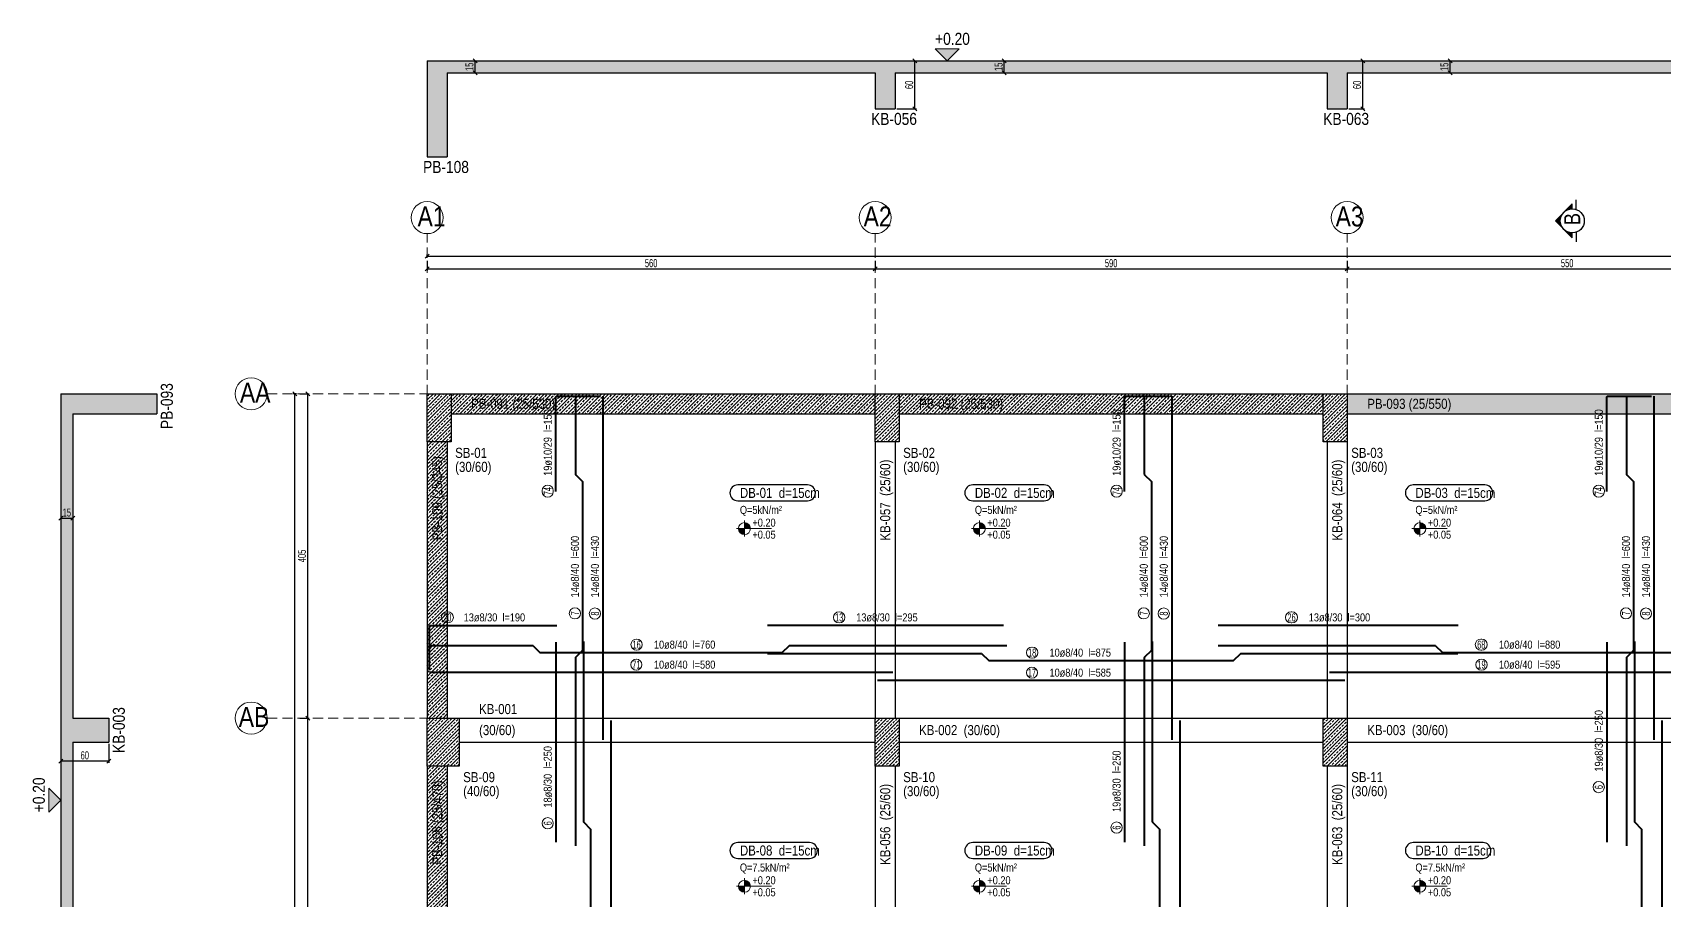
# Model space of a CAD drawing. Header units: millimetres. Extents: x 2543 to 7291, y 513 to 5794.
# Drawn here: x 2543 to 4582, y 4711 to 5794 of the extents above; entities that cross this region are included whole.
import ezdxf
from ezdxf.enums import TextEntityAlignment as Align

# ---------------------------------------------------------------- set-up
doc = ezdxf.new("R2010")
doc.units = ezdxf.units.MM
doc.linetypes.add('DASHED', pattern=[19.05, 12.7, -6.35])
for name, color, linetype, lineweight in [('AKS BALONU (BEYKENT)', 7, 'Continuous', 20), ('AKS CIZGISI (BEYKENT)', 252, 'DASHED', 20), ('AKS NO (BEYKENT)', 3, 'Continuous', 20), ('AKS OLCU (BEYKENT)', 200, 'Continuous', 20), ('DONATI (BEYKENT)', 4, 'Continuous', 40), ('DONATI YAZISI (BEYKENT)', 3, 'Continuous', 20), ('DOSEME ISMI (BEYKENT)', 9, 'Continuous', 20), ('DOSEME PAFTA (BEYKENT)', 3, 'Continuous', 20), ('DOSEME SINIRI (BEYKENT)', 71, 'Continuous', 30), ('KESIT (BEYKENT)', 151, 'Continuous', 25), ('KESIT ISMI (BEYKENT)', 6, 'Continuous', 20), ('KIRIS (BEYKENT)', 2, 'Continuous', 30), ('KIRIS ISMI (BEYKENT)', 40, 'Continuous', 20), ('KOLON (BEYKENT)', 3, 'Continuous', 30), ('KOLON ISMI (BEYKENT)', 91, 'Continuous', 20), ('KOT CIZGI (BEYKENT)', 120, 'Continuous', 20), ('KOT YAZI (BEYKENT)', 7, 'Continuous', 20), ('OLCU (BEYKENT)', 14, 'Continuous', 20), ('PERDE (BEYKENT)', 6, 'Continuous', 30), ('PERDE ISMI (BEYKENT)', 240, 'Continuous', 20), ('POZ BALON (BEYKENT)', 14, 'Continuous', 20), ('POZ NO (BEYKENT)', 2, 'Continuous', 20), ('TARAMA (BEYKENT)', 252, 'Continuous', 20), ('YAZI (BEYKENT)', 140, 'Continuous', 20)]:
    doc.layers.add(name, color=color, linetype=linetype, lineweight=lineweight)
doc.styles.add('DSMOLC-50', font='Bahnschrift Light Condensed', dxfattribs={"width": 0.75, "height": 10})
doc.styles.add('KOT (BEYKENT)', font='')
doc.styles.add('OLC-50', font='Bahnschrift Light Condensed', dxfattribs={"width": 0.75, "height": 10})
doc.styles.add('YAZI (BEYKENT)', font='')
doc.styles.get('KOT (BEYKENT)').set_extended_font_data('Bahnschrift Light Condensed')
doc.styles.get('YAZI (BEYKENT)').set_extended_font_data('Bahnschrift Light Condensed')
doc.dimstyles.new('DSMOLC-50', dxfattribs={"dimtxt": 10, "dimasz": 5, "dimexe": 2, "dimexo": 2, "dimgap": 2, "dimtad": 1, "dimdec": 1, "dimrnd": 0.5, "dimzin": 12, "dimdsep": 46, "dimtxsty": 'DSMOLC-50', "dimblk": 'OBLIQUE', "dimblk1": 'OBLIQUE', "dimblk2": 'OBLIQUE', "dimcen": 0, "dimclrt": 7, "dimadec": 0, "dimazin": 0, "dimtfac": 1, "dimtdec": 4, "dimtix": 1, "dimtmove": 2, "dimatfit": 3, "dimfxl": 1, "dimtzin": 0, "dimarcsym": 0})
pattern_1 = [(45, (1460.26, 1205.411), (-4.490128, 4.490128), []), (45, (1464.75, 1205.411), (-4.490128, 4.490128), [3.175, -1.5875])]
pattern_2 = [(45, (1460.26, 1205.411), (-4.419417, 4.419417), []), (45, (1464.679, 1205.411), (-4.419417, 4.419417), [3.125, -1.5625])]

# ---------------------------------------------------------------- blocks, each defined once
blk = doc.blocks.new('_Oblique')
at = {"color": 0, "linetype": 'ByBlock', "lineweight": -2}
blk.add_line((-0.5, -0.5), (0.5, 0.5), dxfattribs=at)
blk = doc.blocks.new('*D75')
at = {"layer": 'AKS OLCU (BEYKENT)', "color": 0, "lineweight": -2, "transparency": 16777216}
for p, q in [((3036, 5509.3), (3036, 5497.3)), ((3596, 5509.3), (3596, 5497.3)), ((3036, 5499.3), (3596, 5499.3))]:
    blk.add_line(p, q, dxfattribs=at)
at = {"layer": 'DEFPOINTS', "color": 0, "transparency": 16777216}
for p in [(3036, 5511.3), (3596, 5511.3), (3596, 5499.3)]:
    blk.add_point(p, dxfattribs=at)
at = {"layer": 'AKS OLCU (BEYKENT)', "color": 0, "lineweight": -2, "transparency": 16777216, "xscale": 5, "yscale": 5, "zscale": 5, "rotation": 180}
blk.add_blockref('_Oblique', (3036, 5499.3), dxfattribs=at)
at = {"layer": 'AKS OLCU (BEYKENT)', "color": 0, "lineweight": -2, "transparency": 16777216, "xscale": 5, "yscale": 5, "zscale": 5}
blk.add_blockref('_Oblique', (3596, 5499.3), dxfattribs=at)
at = {"layer": 'AKS OLCU (BEYKENT)', "color": 7, "transparency": 16777216, "insert": (3316, 5506.4), "char_height": 10, "attachment_point": 5, "style": 'DSMOLC-50'}
blk.add_mtext('560', dxfattribs=at)
blk = doc.blocks.new('*D76')
at = {"layer": 'AKS OLCU (BEYKENT)', "color": 0, "lineweight": -2, "transparency": 16777216}
for p, q in [((3596, 5509.3), (3596, 5497.3)), ((4186, 5509.3), (4186, 5497.3)), ((3596, 5499.3), (4186, 5499.3))]:
    blk.add_line(p, q, dxfattribs=at)
at = {"layer": 'DEFPOINTS', "color": 0, "transparency": 16777216}
for p in [(3596, 5511.3), (4186, 5511.3), (4186, 5499.3)]:
    blk.add_point(p, dxfattribs=at)
at = {"layer": 'AKS OLCU (BEYKENT)', "color": 0, "lineweight": -2, "transparency": 16777216, "xscale": 5, "yscale": 5, "zscale": 5, "rotation": 180}
blk.add_blockref('_Oblique', (3596, 5499.3), dxfattribs=at)
at = {"layer": 'AKS OLCU (BEYKENT)', "color": 0, "lineweight": -2, "transparency": 16777216, "xscale": 5, "yscale": 5, "zscale": 5}
blk.add_blockref('_Oblique', (4186, 5499.3), dxfattribs=at)
at = {"layer": 'AKS OLCU (BEYKENT)', "color": 7, "transparency": 16777216, "insert": (3891, 5506.4), "char_height": 10, "attachment_point": 5, "style": 'DSMOLC-50'}
blk.add_mtext('590', dxfattribs=at)
blk = doc.blocks.new('*D77')
at = {"layer": 'AKS OLCU (BEYKENT)', "color": 0, "lineweight": -2, "transparency": 16777216}
for p, q in [((4186, 5509.3), (4186, 5497.3)), ((4736, 5509.3), (4736, 5497.3)), ((4186, 5499.3), (4736, 5499.3))]:
    blk.add_line(p, q, dxfattribs=at)
at = {"layer": 'DEFPOINTS', "color": 0, "transparency": 16777216}
for p in [(4186, 5511.3), (4736, 5511.3), (4736, 5499.3)]:
    blk.add_point(p, dxfattribs=at)
at = {"layer": 'AKS OLCU (BEYKENT)', "color": 0, "lineweight": -2, "transparency": 16777216, "xscale": 5, "yscale": 5, "zscale": 5, "rotation": 180}
blk.add_blockref('_Oblique', (4186, 5499.3), dxfattribs=at)
at = {"layer": 'AKS OLCU (BEYKENT)', "color": 0, "lineweight": -2, "transparency": 16777216, "xscale": 5, "yscale": 5, "zscale": 5}
blk.add_blockref('_Oblique', (4736, 5499.3), dxfattribs=at)
at = {"layer": 'AKS OLCU (BEYKENT)', "color": 7, "transparency": 16777216, "insert": (4461, 5506.4), "char_height": 10, "attachment_point": 5, "style": 'DSMOLC-50'}
blk.add_mtext('550', dxfattribs=at)
blk = doc.blocks.new('*D83')
at = {"layer": 'AKS OLCU (BEYKENT)', "color": 0, "lineweight": -2, "transparency": 16777216}
for p, q in [((3036, 5513.3), (3036, 5517.3)), ((3036, 5515.3), (7026, 5515.3)), ((7026, 5513.3), (7026, 5517.3))]:
    blk.add_line(p, q, dxfattribs=at)
at = {"layer": 'DEFPOINTS', "color": 0, "transparency": 16777216}
for p in [(3036, 5511.3), (7026, 5515.3), (7026, 5511.3)]:
    blk.add_point(p, dxfattribs=at)
at = {"layer": 'AKS OLCU (BEYKENT)', "color": 0, "lineweight": -2, "transparency": 16777216, "xscale": 5, "yscale": 5, "zscale": 5, "rotation": 180}
blk.add_blockref('_Oblique', (3036, 5515.3), dxfattribs=at)
at = {"layer": 'AKS OLCU (BEYKENT)', "color": 0, "lineweight": -2, "transparency": 16777216, "xscale": 5, "yscale": 5, "zscale": 5}
blk.add_blockref('_Oblique', (7026, 5515.3), dxfattribs=at)
at = {"layer": 'AKS OLCU (BEYKENT)', "color": 7, "transparency": 16777216, "insert": (5031, 5522.4), "char_height": 10, "attachment_point": 5, "style": 'DSMOLC-50'}
blk.add_mtext('3990', dxfattribs=at)
blk = doc.blocks.new('*D112')
at = {"layer": 'AKS OLCU (BEYKENT)', "color": 0, "lineweight": -2, "transparency": 16777216}
for p, q in [((2876.7, 4938.3), (2888.7, 4938.3)), ((2886.7, 4408.3), (2886.7, 4938.3)), ((2876.7, 4408.3), (2888.7, 4408.3))]:
    blk.add_line(p, q, dxfattribs=at)
at = {"layer": 'DEFPOINTS', "color": 0, "transparency": 16777216}
for p in [(2874.7, 4938.3), (2886.7, 4938.3), (2874.7, 4408.3)]:
    blk.add_point(p, dxfattribs=at)
at = {"layer": 'AKS OLCU (BEYKENT)', "color": 0, "lineweight": -2, "transparency": 16777216, "xscale": 5, "yscale": 5, "zscale": 5}
for p, rotation in [((2886.7, 4938.3), 90), ((2886.7, 4408.3), 270)]:
    blk.add_blockref('_Oblique', p, dxfattribs=dict(at, rotation=rotation))
at = {"layer": 'AKS OLCU (BEYKENT)', "color": 7, "transparency": 16777216, "insert": (2879.6, 4673.3), "char_height": 10, "attachment_point": 5, "rotation": 90, "style": 'DSMOLC-50'}
blk.add_mtext('530', dxfattribs=at)
blk = doc.blocks.new('*D113')
at = {"layer": 'AKS OLCU (BEYKENT)', "color": 0, "lineweight": -2, "transparency": 16777216}
for p, q in [((2876.7, 5343.3), (2888.7, 5343.3)), ((2886.7, 4938.3), (2886.7, 5343.3)), ((2876.7, 4938.3), (2888.7, 4938.3))]:
    blk.add_line(p, q, dxfattribs=at)
at = {"layer": 'DEFPOINTS', "color": 0, "transparency": 16777216}
for p in [(2874.7, 5343.3), (2886.7, 5343.3), (2874.7, 4938.3)]:
    blk.add_point(p, dxfattribs=at)
at = {"layer": 'AKS OLCU (BEYKENT)', "color": 0, "lineweight": -2, "transparency": 16777216, "xscale": 5, "yscale": 5, "zscale": 5}
for p, rotation in [((2886.7, 5343.3), 90), ((2886.7, 4938.3), 270)]:
    blk.add_blockref('_Oblique', p, dxfattribs=dict(at, rotation=rotation))
at = {"layer": 'AKS OLCU (BEYKENT)', "color": 7, "transparency": 16777216, "insert": (2879.6, 5140.8), "char_height": 10, "attachment_point": 5, "rotation": 90, "style": 'DSMOLC-50'}
blk.add_mtext('405', dxfattribs=at)
blk = doc.blocks.new('*D114')
at = {"layer": 'AKS OLCU (BEYKENT)', "color": 0, "lineweight": -2, "transparency": 16777216}
for p, q in [((2872.7, 5343.3), (2868.7, 5343.3)), ((2870.7, 803.3), (2870.7, 5343.3)), ((2872.7, 803.3), (2868.7, 803.3))]:
    blk.add_line(p, q, dxfattribs=at)
at = {"layer": 'DEFPOINTS', "color": 0, "transparency": 16777216}
for p in [(2870.7, 5343.3), (2874.7, 5343.3), (2874.7, 803.3)]:
    blk.add_point(p, dxfattribs=at)
at = {"layer": 'AKS OLCU (BEYKENT)', "color": 0, "lineweight": -2, "transparency": 16777216, "xscale": 5, "yscale": 5, "zscale": 5}
for p, rotation in [((2870.7, 5343.3), 90), ((2870.7, 803.3), 270)]:
    blk.add_blockref('_Oblique', p, dxfattribs=dict(at, rotation=rotation))
at = {"layer": 'AKS OLCU (BEYKENT)', "color": 7, "transparency": 16777216, "insert": (2863.6, 3073.3), "char_height": 10, "attachment_point": 5, "rotation": 90, "style": 'DSMOLC-50'}
blk.add_mtext('4540', dxfattribs=at)
blk = doc.blocks.new('*D115')
at = {"layer": 'DEFPOINTS', "color": 0, "transparency": 16777216}
for p in [(3081.9, 5759.2), (3095.9, 5759.2), (3081.9, 5744.2)]:
    blk.add_point(p, dxfattribs=at)
at = {"layer": 'OLCU (BEYKENT)', "color": 0, "lineweight": -2, "transparency": 16777216}
for p, q in [((3083.9, 5759.2), (3097.9, 5759.2)), ((3095.9, 5744.2), (3095.9, 5759.2)), ((3083.9, 5744.2), (3097.9, 5744.2))]:
    blk.add_line(p, q, dxfattribs=at)
at = {"layer": 'OLCU (BEYKENT)', "color": 0, "lineweight": -2, "transparency": 16777216, "xscale": 5, "yscale": 5, "zscale": 5}
for p, rotation in [((3095.9, 5759.2), 90), ((3095.9, 5744.2), 270)]:
    blk.add_blockref('_Oblique', p, dxfattribs=dict(at, rotation=rotation))
at = {"layer": 'OLCU (BEYKENT)', "color": 7, "lineweight": -3, "transparency": 16777216, "insert": (3088.9, 5751.7), "char_height": 10, "attachment_point": 5, "rotation": 90, "style": 'OLC-50'}
blk.add_mtext('15', dxfattribs=at)
blk = doc.blocks.new('*D116')
at = {"layer": 'DEFPOINTS', "color": 0, "transparency": 16777216}
for p in [(3621, 5759.2), (3645.6, 5759.2), (3621, 5699.2)]:
    blk.add_point(p, dxfattribs=at)
at = {"layer": 'OLCU (BEYKENT)', "color": 0, "lineweight": -2, "transparency": 16777216}
for p, q in [((3623, 5759.2), (3647.6, 5759.2)), ((3645.6, 5699.2), (3645.6, 5759.2)), ((3623, 5699.2), (3647.6, 5699.2))]:
    blk.add_line(p, q, dxfattribs=at)
at = {"layer": 'OLCU (BEYKENT)', "color": 0, "lineweight": -2, "transparency": 16777216, "xscale": 5, "yscale": 5, "zscale": 5}
for p, rotation in [((3645.6, 5759.2), 90), ((3645.6, 5699.2), 270)]:
    blk.add_blockref('_Oblique', p, dxfattribs=dict(at, rotation=rotation))
at = {"layer": 'OLCU (BEYKENT)', "color": 7, "lineweight": -3, "transparency": 16777216, "insert": (3638.5, 5729.2), "char_height": 10, "attachment_point": 5, "rotation": 90, "style": 'OLC-50'}
blk.add_mtext('60', dxfattribs=at)
blk = doc.blocks.new('*D117')
at = {"layer": 'DEFPOINTS', "color": 0, "transparency": 16777216}
for p in [(3743.2, 5759.2), (3757.4, 5759.2), (3743.2, 5744.2)]:
    blk.add_point(p, dxfattribs=at)
at = {"layer": 'OLCU (BEYKENT)', "color": 0, "lineweight": -2, "transparency": 16777216}
for p, q in [((3745.2, 5759.2), (3759.4, 5759.2)), ((3757.4, 5744.2), (3757.4, 5759.2)), ((3745.2, 5744.2), (3759.4, 5744.2))]:
    blk.add_line(p, q, dxfattribs=at)
at = {"layer": 'OLCU (BEYKENT)', "color": 0, "lineweight": -2, "transparency": 16777216, "xscale": 5, "yscale": 5, "zscale": 5}
for p, rotation in [((3757.4, 5759.2), 90), ((3757.4, 5744.2), 270)]:
    blk.add_blockref('_Oblique', p, dxfattribs=dict(at, rotation=rotation))
at = {"layer": 'OLCU (BEYKENT)', "color": 7, "lineweight": -3, "transparency": 16777216, "insert": (3750.4, 5751.7), "char_height": 10, "attachment_point": 5, "rotation": 90, "style": 'OLC-50'}
blk.add_mtext('15', dxfattribs=at)
blk = doc.blocks.new('*D118')
at = {"layer": 'DEFPOINTS', "color": 0, "transparency": 16777216}
for p in [(4186.1, 5759.2), (4205.5, 5759.2), (4186.1, 5699.2)]:
    blk.add_point(p, dxfattribs=at)
at = {"layer": 'OLCU (BEYKENT)', "color": 0, "lineweight": -2, "transparency": 16777216}
for p, q in [((4188.1, 5759.2), (4207.5, 5759.2)), ((4205.5, 5699.2), (4205.5, 5759.2)), ((4188.1, 5699.2), (4207.5, 5699.2))]:
    blk.add_line(p, q, dxfattribs=at)
at = {"layer": 'OLCU (BEYKENT)', "color": 0, "lineweight": -2, "transparency": 16777216, "xscale": 5, "yscale": 5, "zscale": 5}
for p, rotation in [((4205.5, 5759.2), 90), ((4205.5, 5699.2), 270)]:
    blk.add_blockref('_Oblique', p, dxfattribs=dict(at, rotation=rotation))
at = {"layer": 'OLCU (BEYKENT)', "color": 7, "lineweight": -3, "transparency": 16777216, "insert": (4198.4, 5729.2), "char_height": 10, "attachment_point": 5, "rotation": 90, "style": 'OLC-50'}
blk.add_mtext('60', dxfattribs=at)
blk = doc.blocks.new('*D119')
at = {"layer": 'DEFPOINTS', "color": 0, "transparency": 16777216}
for p in [(4294.9, 5759.2), (4314.6, 5759.2), (4294.9, 5744.2)]:
    blk.add_point(p, dxfattribs=at)
at = {"layer": 'OLCU (BEYKENT)', "color": 0, "lineweight": -2, "transparency": 16777216}
for p, q in [((4296.9, 5759.2), (4316.6, 5759.2)), ((4314.6, 5744.2), (4314.6, 5759.2)), ((4296.9, 5744.2), (4316.6, 5744.2))]:
    blk.add_line(p, q, dxfattribs=at)
at = {"layer": 'OLCU (BEYKENT)', "color": 0, "lineweight": -2, "transparency": 16777216, "xscale": 5, "yscale": 5, "zscale": 5}
for p, rotation in [((4314.6, 5759.2), 90), ((4314.6, 5744.2), 270)]:
    blk.add_blockref('_Oblique', p, dxfattribs=dict(at, rotation=rotation))
at = {"layer": 'OLCU (BEYKENT)', "color": 7, "lineweight": -3, "transparency": 16777216, "insert": (4307.6, 5751.7), "char_height": 10, "attachment_point": 5, "rotation": 90, "style": 'OLC-50'}
blk.add_mtext('15', dxfattribs=at)
blk = doc.blocks.new('*D128')
at = {"layer": 'DEFPOINTS', "color": 0, "transparency": 16777216}
for p in [(2578.1, 5210.5), (2593.1, 5210.5), (2593.1, 5187.9)]:
    blk.add_point(p, dxfattribs=at)
at = {"layer": 'OLCU (BEYKENT)', "color": 0, "lineweight": -2, "transparency": 16777216}
for p, q in [((2578.1, 5208.5), (2578.1, 5185.9)), ((2593.1, 5208.5), (2593.1, 5185.9)), ((2578.1, 5187.9), (2593.1, 5187.9))]:
    blk.add_line(p, q, dxfattribs=at)
at = {"layer": 'OLCU (BEYKENT)', "color": 0, "lineweight": -2, "transparency": 16777216, "xscale": 5, "yscale": 5, "zscale": 5, "rotation": 180}
blk.add_blockref('_Oblique', (2578.1, 5187.9), dxfattribs=at)
at = {"layer": 'OLCU (BEYKENT)', "color": 0, "lineweight": -2, "transparency": 16777216, "xscale": 5, "yscale": 5, "zscale": 5}
blk.add_blockref('_Oblique', (2593.1, 5187.9), dxfattribs=at)
at = {"layer": 'OLCU (BEYKENT)', "color": 7, "lineweight": -3, "transparency": 16777216, "insert": (2585.6, 5195), "char_height": 10, "attachment_point": 5, "style": 'OLC-50'}
blk.add_mtext('15', dxfattribs=at)
blk = doc.blocks.new('*D129')
at = {"layer": 'DEFPOINTS', "color": 0, "transparency": 16777216}
for p in [(2578.1, 4908.3), (2638.1, 4908.3), (2578.1, 4884.6)]:
    blk.add_point(p, dxfattribs=at)
at = {"layer": 'OLCU (BEYKENT)', "color": 0, "lineweight": -2, "transparency": 16777216}
for p, q in [((2578.1, 4906.3), (2578.1, 4882.6)), ((2638.1, 4906.3), (2638.1, 4882.6)), ((2638.1, 4884.6), (2578.1, 4884.6))]:
    blk.add_line(p, q, dxfattribs=at)
at = {"layer": 'OLCU (BEYKENT)', "color": 0, "lineweight": -2, "transparency": 16777216, "xscale": 5, "yscale": 5, "zscale": 5, "rotation": 180}
blk.add_blockref('_Oblique', (2578.1, 4884.6), dxfattribs=at)
at = {"layer": 'OLCU (BEYKENT)', "color": 0, "lineweight": -2, "transparency": 16777216, "xscale": 5, "yscale": 5, "zscale": 5}
blk.add_blockref('_Oblique', (2638.1, 4884.6), dxfattribs=at)
at = {"layer": 'OLCU (BEYKENT)', "color": 7, "lineweight": -3, "transparency": 16777216, "insert": (2608.1, 4891.7), "char_height": 10, "attachment_point": 5, "style": 'OLC-50'}
blk.add_mtext('60', dxfattribs=at)

msp = doc.modelspace()

# ---------------------------------------------------------------- hatches: boundary and pattern name
at = {"layer": 'KESIT (BEYKENT)', "lineweight": -3}
h = msp.add_hatch(color=256, dxfattribs=at)
h.dxf.hatch_style = 1
h.paths.add_polyline_path([(4456.83, 5569.95), (4446.23, 5559.35), (4456.83, 5548.74, -0.1989124), (4452.44, 5559.35, -0.1989124)])
h = msp.add_hatch(color=256, dxfattribs=at)
h.dxf.hatch_style = 1
h.paths.add_polyline_path([(4467.44, 5580.56), (4456.83, 5569.95, -0.1989124), (4467.44, 5574.35)])
h = msp.add_hatch(color=256, dxfattribs=at)
h.dxf.hatch_style = 1
h.paths.add_polyline_path([(4467.44, 5544.35, -0.1989124), (4456.83, 5548.74), (4467.44, 5538.13)])
at = {"layer": 'KOT CIZGI (BEYKENT)'}
for points in [[(3670.94, 5774.16), (3685.94, 5759.16), (3700.94, 5774.16)], [(2563.12, 4820.71), (2578.12, 4835.71), (2563.12, 4850.71)]]:
    msp.add_hatch(color=256, dxfattribs=at).paths.add_polyline_path(points)
h = msp.add_hatch(color=256, dxfattribs=at)
h.dxf.hatch_style = 1
h.paths.add_polyline_path([(3432.6, 5182.43), (3432.6, 5174.93), (3440.1, 5174.93, 0.4142136)])
h = msp.add_hatch(color=256, dxfattribs=at)
h.dxf.hatch_style = 1
h.paths.add_polyline_path([(3726.26, 5182.43), (3726.26, 5174.93), (3733.76, 5174.93, 0.4142136)])
h = msp.add_hatch(color=256, dxfattribs=at)
h.dxf.hatch_style = 1
h.paths.add_polyline_path([(4276.93, 5182.43), (4276.93, 5174.93), (4284.43, 5174.93, 0.4142136)])
h = msp.add_hatch(color=256, dxfattribs=at)
h.dxf.hatch_style = 1
h.paths.add_polyline_path([(3432.6, 5174.93), (3425.1, 5174.93, 0.4142136), (3432.6, 5167.43)])
h = msp.add_hatch(color=256, dxfattribs=at)
h.dxf.hatch_style = 1
h.paths.add_polyline_path([(3726.26, 5174.93), (3718.76, 5174.93, 0.4142136), (3726.26, 5167.43)])
h = msp.add_hatch(color=256, dxfattribs=at)
h.dxf.hatch_style = 1
h.paths.add_polyline_path([(4276.93, 5174.93), (4269.43, 5174.93, 0.4142136), (4276.93, 5167.43)])
h = msp.add_hatch(color=256, dxfattribs=at)
h.dxf.hatch_style = 1
h.paths.add_polyline_path([(3432.6, 4735.77), (3432.6, 4728.27), (3440.1, 4728.27, 0.4142136)])
h = msp.add_hatch(color=256, dxfattribs=at)
h.dxf.hatch_style = 1
h.paths.add_polyline_path([(3726.26, 4735.77), (3726.26, 4728.27), (3733.76, 4728.27, 0.4142136)])
h = msp.add_hatch(color=256, dxfattribs=at)
h.dxf.hatch_style = 1
h.paths.add_polyline_path([(4276.93, 4735.77), (4276.93, 4728.27), (4284.43, 4728.27, 0.4142136)])
h = msp.add_hatch(color=256, dxfattribs=at)
h.dxf.hatch_style = 1
h.paths.add_polyline_path([(3432.6, 4728.27), (3425.1, 4728.27, 0.4142136), (3432.6, 4720.77)])
h = msp.add_hatch(color=256, dxfattribs=at)
h.dxf.hatch_style = 1
h.paths.add_polyline_path([(3726.26, 4728.27), (3718.76, 4728.27, 0.4142136), (3726.26, 4720.77)])
h = msp.add_hatch(color=256, dxfattribs=at)
h.dxf.hatch_style = 1
h.paths.add_polyline_path([(4276.93, 4728.27), (4269.43, 4728.27, 0.4142136), (4276.93, 4720.77)])
at = {"layer": 'TARAMA (BEYKENT)', "lineweight": -3}
h = msp.add_hatch(dxfattribs=at)
h.set_pattern_fill('ANSI33', color=256)
h.set_pattern_definition([(45, (1460.26, 1180.284), (-4.490128, 4.490128), []), (45, (1464.75, 1180.284), (-4.490128, 4.490128), [3.175, -1.5875])])
h.paths.add_polyline_path([(7026.09, 5759.16), (7001.04, 5759.16), (3061.04, 5759.16), (3035.94, 5759.16), (3035.94, 5639.16), (3061.04, 5639.16), (3061.04, 5744.16), (3595.94, 5744.16), (3595.94, 5699.16), (3620.99, 5699.16), (3620.99, 5744.16), (4161.09, 5744.16), (4161.09, 5699.16), (4186.09, 5699.16), (4186.09, 5744.16), (4735.94, 5744.16), (4735.94, 5699.16), (4760.99, 5699.16), (4760.99, 5744.16), (5301.09, 5744.16), (5301.09, 5699.16), (5326.09, 5699.16), (5326.09, 5744.16), (5875.94, 5744.16), (5875.94, 5699.16), (5900.99, 5699.16), (5900.99, 5744.16), (6441.09, 5744.16), (6441.09, 5699.16), (6466.09, 5699.16), (6466.09, 5744.16), (7001.04, 5744.16), (7001.04, 5639.16), (7026.09, 5639.16)])
h = msp.add_hatch(dxfattribs=at)
h.set_pattern_fill('ANSI33', color=256)
h.set_pattern_definition([(45, (1525.871, 1205.411), (-4.490128, 4.490128), []), (45, (1530.361, 1205.411), (-4.490128, 4.490128), [3.175, -1.5875])])
h.paths.add_polyline_path([(2658.12, 1763.34), (2618.12, 1763.34), (2618.12, 2248.34), (2658.12, 2248.34), (2658.12, 2278.34), (2618.12, 2278.34), (2618.12, 2773.34), (2658.12, 2773.34), (2658.12, 2803.34), (2618.12, 2803.34), (2618.12, 3048.34), (2658.12, 3048.34), (2658.12, 3078.34), (2618.12, 3078.34), (2618.12, 3848.34), (2658.12, 3848.34), (2658.12, 3873.34), (2593.12, 3873.34), (2593.12, 4378.34), (2638.12, 4378.34), (2638.12, 4408.34), (2593.12, 4408.34), (2593.12, 4908.34), (2638.12, 4908.34), (2638.12, 4938.34), (2593.12, 4938.34), (2593.12, 5318.34), (2698.12, 5318.34), (2698.12, 5343.34), (2578.12, 5343.34), (2578.12, 5318.34), (2578.12, 4908.34), (2578.12, 4408.34), (2578.12, 3848.34), (2598.12, 3848.34), (2598.12, 2803.34), (2598.12, 2773.34), (2598.12, 1263.34), (2598.12, 1238.34), (2718.12, 1238.34), (2718.12, 1263.34), (2618.12, 1263.34), (2618.12, 1733.34), (2658.12, 1733.34)])
at = {"layer": 'TARAMA (BEYKENT)'}
h = msp.add_hatch(dxfattribs=at)
h.set_pattern_fill('ANSI33', color=256, style=0, pattern_type=0)
h.set_pattern_definition(pattern_2)
h.paths.add_polyline_path([(3036.04, 5343.34), (3066.04, 5343.34), (3066.04, 5283.34), (3036.04, 5283.34)], flags=0)
at = {"layer": 'TARAMA (BEYKENT)', "lineweight": -3}
h = msp.add_hatch(dxfattribs=at)
h.set_pattern_fill('ANSI33', color=256)
h.set_pattern_definition(pattern_1)
h.paths.add_polyline_path([(3596.04, 5343.34), (3066.04, 5343.34), (3066.04, 5318.34), (3596.04, 5318.34)])
at = {"layer": 'TARAMA (BEYKENT)'}
h = msp.add_hatch(dxfattribs=at)
h.set_pattern_fill('ANSI33', color=256, style=0, pattern_type=0)
h.set_pattern_definition(pattern_2)
h.paths.add_polyline_path([(3596.04, 5343.34), (3626.04, 5343.34), (3626.04, 5283.34), (3596.04, 5283.34)], flags=0)
at = {"layer": 'TARAMA (BEYKENT)', "lineweight": -3}
h = msp.add_hatch(dxfattribs=at)
h.set_pattern_fill('ANSI33', color=256)
h.set_pattern_definition(pattern_1)
h.paths.add_polyline_path([(4156.04, 5343.34), (3626.04, 5343.34), (3626.04, 5318.34), (4156.04, 5318.34)])
at = {"layer": 'TARAMA (BEYKENT)'}
h = msp.add_hatch(dxfattribs=at)
h.set_pattern_fill('ANSI33', color=256, style=0, pattern_type=0)
h.set_pattern_definition(pattern_2)
h.paths.add_polyline_path([(4156.04, 5343.34), (4186.04, 5343.34), (4186.04, 5283.34), (4156.04, 5283.34)], flags=0)
at = {"layer": 'TARAMA (BEYKENT)', "lineweight": -3}
h = msp.add_hatch(dxfattribs=at)
h.set_pattern_fill('ANSI33', color=256)
h.set_pattern_definition(pattern_1)
h.paths.add_polyline_path([(4736.04, 5343.34), (4186.04, 5343.34), (4186.04, 5318.34), (4736.04, 5318.34)])
h = msp.add_hatch(dxfattribs=at)
h.set_pattern_fill('ANSI33', color=256)
h.set_pattern_definition(pattern_1)
h.paths.add_polyline_path([(3061.04, 5283.34), (3035.94, 5283.34), (3035.94, 4938.44), (3035.94, 4938.34), (3061.04, 4938.34)])
at = {"layer": 'TARAMA (BEYKENT)'}
h = msp.add_hatch(dxfattribs=at)
h.set_pattern_fill('ANSI33', color=256, style=0, pattern_type=0)
h.set_pattern_definition(pattern_2)
h.paths.add_polyline_path([(3036.04, 4938.34), (3076.04, 4938.34), (3076.04, 4878.34), (3036.04, 4878.34)], flags=0)
h = msp.add_hatch(dxfattribs=at)
h.set_pattern_fill('ANSI33', color=256, style=0, pattern_type=0)
h.set_pattern_definition(pattern_2)
h.paths.add_polyline_path([(3596.04, 4938.34), (3626.04, 4938.34), (3626.04, 4878.34), (3596.04, 4878.34)], flags=0)
h = msp.add_hatch(dxfattribs=at)
h.set_pattern_fill('ANSI33', color=256, style=0, pattern_type=0)
h.set_pattern_definition(pattern_2)
h.paths.add_polyline_path([(4156.04, 4938.34), (4186.04, 4938.34), (4186.04, 4878.34), (4156.04, 4878.34)], flags=0)
at = {"layer": 'TARAMA (BEYKENT)', "lineweight": -3}
h = msp.add_hatch(dxfattribs=at)
h.set_pattern_fill('ANSI33', color=256)
h.set_pattern_definition(pattern_1)
h.paths.add_polyline_path([(3061.04, 4878.34), (3035.94, 4878.34), (3035.94, 4408.44), (3035.94, 4408.34), (3061.04, 4408.34)])

# ---------------------------------------------------------------- linework, layer by layer
at = {"layer": 'AKS BALONU (BEYKENT)'}
for centre in [(3036.04, 5563.34), (3596.04, 5563.34), (4186.04, 5563.34), (2816.04, 5343.34), (2816.04, 4938.34)]:
    msp.add_circle(centre, 20, dxfattribs=at)
at = {"layer": 'AKS CIZGISI (BEYKENT)'}
for p, q in [((3036.04, 3608.34), (3036.04, 5543.34)), ((3596.04, 3608.34), (3596.04, 5543.34)), ((4186.04, 3608.34), (4186.04, 5543.34)), ((2836.04, 5343.34), (7241.04, 5343.34)), ((2836.04, 4938.34), (7241.04, 4938.34))]:
    msp.add_line(p, q, dxfattribs=at)
at = {"layer": 'DONATI (BEYKENT)'}
for points in [[(3196.74, 5221.34), (3196.74, 5338.84, -0.4142136), (3198.24, 5340.34), (3227.74, 5340.34)], [(3221.74, 4778.8), (3221.74, 5013.72, -0.1989124), (3222.18, 5014.78), (3230.31, 5022.9, 0.1989124), (3230.74, 5023.96), (3230.74, 5232.72, 0.1989124), (3230.31, 5233.78), (3222.18, 5241.9, -0.1989124), (3221.74, 5242.96), (3221.74, 5338.84, -0.4142136), (3223.24, 5340.34), (3252.74, 5340.34)], [(3907.78, 5221.34), (3907.78, 5338.84, -0.4142136), (3909.28, 5340.34), (3938.78, 5340.34)], [(3932.78, 4778.8), (3932.78, 5013.72, -0.1989124), (3933.22, 5014.78), (3941.34, 5022.9, 0.1989124), (3941.78, 5023.96), (3941.78, 5232.72, 0.1989124), (3941.34, 5233.78), (3933.22, 5241.9, -0.1989124), (3932.78, 5242.96), (3932.78, 5338.84, -0.4142136), (3934.28, 5340.34), (3963.78, 5340.34)], [(4510.49, 5221.34), (4510.49, 5338.84, -0.4142136), (4511.99, 5340.34), (4541.49, 5340.34)], [(4535.49, 4778.8), (4535.49, 5013.72, -0.1989124), (4535.93, 5014.78), (4544.05, 5022.9, 0.1989124), (4544.49, 5023.96), (4544.49, 5232.72, 0.1989124), (4544.05, 5233.78), (4535.93, 5241.9, -0.1989124), (4535.49, 5242.96), (4535.49, 5338.84, -0.4142136), (4536.99, 5340.34), (4566.49, 5340.34)], [(3038.94, 5023.18), (3038.94, 5052.58, -0.4142136), (3040.44, 5054.08), (3198.05, 5054.08)], [(3038.94, 4998.18), (3038.94, 5027.58, -0.4142136), (3040.44, 5029.08), (3167.4, 5029.08, -0.1989124), (3168.46, 5028.64), (3176.58, 5020.52, 0.1989124), (3177.64, 5020.08), (3479.34, 5020.08, 0.1989124), (3480.4, 5020.52), (3488.52, 5028.64, -0.1989124), (3489.58, 5029.08), (3760.58, 5029.08)], [(3231.74, 4251.45), (3231.74, 4507.72, -0.1989124), (3232.18, 4508.78), (3240.31, 4516.9, 0.1989124), (3240.74, 4517.96), (3240.74, 4798.72, 0.1989124), (3240.31, 4799.78), (3232.18, 4807.9, -0.1989124), (3231.74, 4808.96), (3231.74, 5033.99)], [(3461.63, 5019.08), (3728.42, 5019.08, -0.1989124), (3729.48, 5018.64), (3737.6, 5010.52, 0.1989124), (3738.66, 5010.08), (4043.42, 5010.08, 0.1989124), (4044.48, 5010.52), (4052.6, 5018.64, -0.1989124), (4053.66, 5019.08), (4324.17, 5019.08)], [(3942.78, 4251.45), (3942.78, 4507.72, -0.1989124), (3943.22, 4508.78), (3951.34, 4516.9, 0.1989124), (3951.78, 4517.96), (3951.78, 4798.72, 0.1989124), (3951.34, 4799.78), (3943.22, 4807.9, -0.1989124), (3942.78, 4808.96), (3942.78, 5033.99)], [(4024.77, 5029.08), (4295.47, 5029.08, -0.1989124), (4296.53, 5028.64), (4304.65, 5020.52, 0.1989124), (4305.71, 5020.08), (4616.36, 5020.08, 0.1989124), (4617.42, 5020.52), (4625.54, 5028.64, -0.1989124), (4626.6, 5029.08), (4897.31, 5029.08)], [(4545.49, 4251.45), (4545.49, 4507.72, -0.1989124), (4545.93, 4508.78), (4554.05, 4516.9, 0.1989124), (4554.49, 4517.96), (4554.49, 4798.72, 0.1989124), (4554.05, 4799.78), (4545.93, 4807.9, -0.1989124), (4545.49, 4808.96), (4545.49, 5033.99)]]:
    msp.add_lwpolyline(points, format="xyb", dxfattribs=at)
for points in [[(3255.74, 5340.34), (3255.74, 4911.34)], [(3966.78, 5340.34), (3966.78, 4911.34)], [(4569.49, 5340.34), (4569.49, 4911.34)], [(3756.63, 5054.08), (3461.63, 5054.08)], [(4324.81, 5054.08), (4024.81, 5054.08)], [(3196.74, 5033.34), (3196.74, 4783.34)], [(3907.78, 5033.34), (3907.78, 4783.34)], [(4510.49, 5033.34), (4510.49, 4783.34)], [(3618.04, 4995.08), (3038.94, 4995.08)], [(4183.13, 4985.08), (3598.94, 4985.08)], [(4758.04, 4995.08), (4164.04, 4995.08)], [(3265.74, 4935.34), (3265.74, 4381.34)], [(3976.78, 4935.34), (3976.78, 4381.34)], [(4579.49, 4935.34), (4579.49, 4381.34)]]:
    msp.add_lwpolyline(points, dxfattribs=at)
at = {"layer": 'DOSEME PAFTA (BEYKENT)', "lineweight": -3}
for points in [[(3424.32, 5209.69), (3511.49, 5209.69, 1), (3511.49, 5229.47), (3424.32, 5229.47, 1)], [(3717.98, 5209.69), (3807.46, 5209.69, 1), (3807.46, 5229.47), (3717.98, 5229.47, 1)], [(4268.65, 5209.69), (4358.07, 5209.69, 1), (4358.07, 5229.47), (4268.65, 5229.47, 1)], [(3424.32, 4763.02), (3513.99, 4763.02, 1), (3513.99, 4782.8), (3424.32, 4782.8, 1)], [(3717.98, 4763.02), (3807.22, 4763.02, 1), (3807.22, 4782.8), (3717.98, 4782.8, 1)], [(4268.65, 4763.02), (4355.82, 4763.02, 1), (4355.82, 4782.8), (4268.65, 4782.8, 1)]]:
    msp.add_lwpolyline(points, format="xyb", close=True, dxfattribs=at)
at = {"layer": 'DOSEME SINIRI (BEYKENT)'}
for p, q in [((3035.94, 5759.16), (3061.04, 5759.16)), ((3035.94, 5759.16), (3035.94, 5639.16)), ((3061.04, 5759.16), (7001.04, 5759.16)), ((3061.04, 5744.16), (3061.04, 5639.16)), ((3061.04, 5744.16), (3595.94, 5744.16)), ((3595.94, 5744.16), (3595.94, 5699.16)), ((3620.99, 5744.16), (3620.99, 5699.16)), ((3620.99, 5744.16), (4161.09, 5744.16)), ((4161.09, 5744.16), (4161.09, 5699.16)), ((4186.09, 5744.16), (4186.09, 5699.16)), ((4186.09, 5744.16), (4735.94, 5744.16)), ((3595.94, 5699.16), (3620.99, 5699.16)), ((4161.09, 5699.16), (4186.09, 5699.16)), ((3035.94, 5639.16), (3061.04, 5639.16)), ((2578.12, 5343.34), (2578.12, 5318.34)), ((2578.12, 5343.34), (2698.12, 5343.34)), ((2698.12, 5343.34), (2698.12, 5318.34)), ((2578.12, 5318.34), (2578.12, 4908.34)), ((2593.12, 5318.34), (2698.12, 5318.34)), ((2593.12, 5318.34), (2593.12, 4938.34)), ((2593.12, 4938.34), (2638.12, 4938.34)), ((2638.12, 4938.34), (2638.12, 4908.34)), ((2578.12, 4908.34), (2578.12, 4408.34)), ((2593.12, 4908.34), (2638.12, 4908.34)), ((2593.12, 4908.34), (2593.12, 4408.34))]:
    msp.add_line(p, q, dxfattribs=at)
at = {"layer": 'KESIT (BEYKENT)', "lineweight": -3, "flags": 128}
for points in [[(4467.44, 5574.35), (4467.44, 5580.56), (4446.23, 5559.35), (4467.44, 5538.13), (4467.44, 5544.35)], [(4472.44, 5573.49), (4472.44, 5585.56)], [(4472.44, 5545.2), (4472.44, 5533.13)]]:
    msp.add_lwpolyline(points, dxfattribs=at)
at = {"layer": 'KESIT (BEYKENT)', "lineweight": -3}
msp.add_circle((4467.44, 5559.35), 15, dxfattribs=at)
at = {"layer": 'KIRIS (BEYKENT)'}
for p, q in [((3595.94, 5283.44), (3595.94, 4938.44)), ((3621.04, 5283.44), (3621.04, 4938.44)), ((4161.04, 5283.44), (4161.04, 4938.44)), ((4186.04, 5283.44), (4186.14, 4938.44)), ((3075.94, 4938.34), (3595.94, 4938.34)), ((3625.94, 4938.34), (4156.14, 4938.34)), ((4186.14, 4938.34), (4735.94, 4938.34)), ((3075.94, 4908.34), (3595.94, 4908.34)), ((3625.94, 4908.34), (4156.14, 4908.34)), ((4186.14, 4908.34), (4735.94, 4908.34)), ((3595.94, 4878.44), (3595.94, 4408.44)), ((3621.04, 4878.44), (3620.94, 4408.44)), ((4161.04, 4878.44), (4161.14, 4408.44)), ((4186.04, 4878.44), (4186.14, 4408.44))]:
    msp.add_line(p, q, dxfattribs=at)
at = {"layer": 'KOLON (BEYKENT)'}
for points in [[(3036.04, 5343.34), (3066.04, 5343.34), (3066.04, 5283.34), (3036.04, 5283.34)], [(3596.04, 5343.34), (3626.04, 5343.34), (3626.04, 5283.34), (3596.04, 5283.34)], [(4156.04, 5343.34), (4186.04, 5343.34), (4186.04, 5283.34), (4156.04, 5283.34)], [(3036.04, 4938.34), (3076.04, 4938.34), (3076.04, 4878.34), (3036.04, 4878.34)], [(3596.04, 4938.34), (3626.04, 4938.34), (3626.04, 4878.34), (3596.04, 4878.34)], [(4156.04, 4938.34), (4186.04, 4938.34), (4186.04, 4878.34), (4156.04, 4878.34)]]:
    msp.add_lwpolyline(points, close=True, dxfattribs=at)
at = {"layer": 'KOT CIZGI (BEYKENT)'}
for p, q in [((3670.94, 5774.16), (3700.94, 5774.16)), ((3685.94, 5759.16), (3670.94, 5774.16)), ((3685.94, 5759.16), (3700.94, 5774.16)), ((3665.94, 5759.16), (3705.94, 5759.16)), ((3432.6, 5184.93), (3432.6, 5164.93)), ((3726.26, 5184.93), (3726.26, 5164.93)), ((4276.93, 5184.93), (4276.93, 5164.93)), ((3422.6, 5174.93), (3466.63, 5174.93)), ((3716.26, 5174.93), (3760.29, 5174.93)), ((4266.93, 5174.93), (4310.96, 5174.93)), ((2578.12, 4815.71), (2578.12, 4855.71)), ((2563.12, 4820.71), (2563.12, 4850.71)), ((2578.12, 4835.71), (2563.12, 4850.71)), ((2578.12, 4835.71), (2563.12, 4820.71)), ((3432.6, 4738.27), (3432.6, 4718.27)), ((3726.26, 4738.27), (3726.26, 4718.27)), ((4276.93, 4738.27), (4276.93, 4718.27)), ((3422.6, 4728.27), (3466.63, 4728.27)), ((3716.26, 4728.27), (3760.29, 4728.27)), ((4266.93, 4728.27), (4310.96, 4728.27))]:
    msp.add_line(p, q, dxfattribs=at)
for centre in [(3432.6, 5174.93), (3726.26, 5174.93), (4276.93, 5174.93), (3432.6, 4728.27), (3726.26, 4728.27), (4276.93, 4728.27)]:
    msp.add_circle(centre, 7.5, dxfattribs=at)
at = {"layer": 'PERDE (BEYKENT)'}
for p, q in [((3065.94, 5343.34), (3595.94, 5343.34)), ((3625.94, 5343.34), (4156.14, 5343.34)), ((4186.14, 5343.34), (4735.94, 5343.34)), ((3065.94, 5318.34), (3595.94, 5318.34)), ((3625.94, 5318.34), (4156.14, 5318.34)), ((4186.14, 5318.34), (4735.94, 5318.34)), ((3035.94, 5283.44), (3035.94, 4938.44)), ((3061.04, 5283.44), (3061.04, 4938.44)), ((3035.94, 4878.44), (3035.94, 4408.44)), ((3061.04, 4878.44), (3061.04, 4408.44))]:
    msp.add_line(p, q, dxfattribs=at)
at = {"layer": 'POZ BALON (BEYKENT)'}
for points in [[(3193.74, 5221.2), (3193.74, 5222.37, 1), (3179.74, 5222.37), (3179.74, 5221.2, 1)], [(3904.78, 5221.2), (3904.78, 5222.37, 1), (3890.78, 5222.37), (3890.78, 5221.2, 1)], [(4507.49, 5221.2), (4507.49, 5222.37, 1), (4493.49, 5222.37), (4493.49, 5221.2, 1)], [(3060.71, 5057.08), (3061.8, 5057.08, 1), (3061.8, 5071.08), (3060.71, 5071.08, 1)], [(3550.89, 5057.08), (3551.15, 5057.08, 1), (3551.15, 5071.08), (3550.89, 5071.08, 1)], [(4115.97, 5057.08), (4116.96, 5057.08, 1), (4116.96, 5071.08), (4115.97, 5071.08, 1)], [(3297.79, 5023.08), (3297.95, 5023.08, 1), (3297.95, 5037.08), (3297.79, 5037.08, 1)], [(3792.05, 5013.08), (3792.38, 5013.08, 1), (3792.38, 5027.08), (3792.05, 5027.08, 1)], [(4353.12, 5023.08), (4354.14, 5023.08, 1), (4354.14, 5037.08), (4353.12, 5037.08, 1)], [(3297.56, 4998.08), (3297.46, 4998.08, 1), (3297.46, 5012.08), (3297.56, 5012.08, 1)], [(3792.02, 4988.08), (3792.04, 4988.08, 1), (3792.04, 5002.08), (3792.02, 5002.08, 1)], [(4353.8, 4998.08), (4353.96, 4998.08, 1), (4353.96, 5012.08), (4353.8, 5012.08, 1)]]:
    msp.add_lwpolyline(points, format="xyb", close=True, dxfattribs=at)
for centre in [(3220.74, 5069.08), (3245.74, 5068.88), (3931.78, 5069.08), (3956.78, 5068.88), (4534.49, 5069.08), (4559.49, 5068.88), (4500.49, 4852.1), (3186.74, 4806.96), (3897.78, 4801.59)]:
    msp.add_circle(centre, 7, dxfattribs=at)

# ---------------------------------------------------------------- texts
at = {"layer": 'AKS NO (BEYKENT)', "style": 'YAZI (BEYKENT)'}
for s, p in [('A1', (3024.04, 5552.34)), ('A2', (3581.58, 5552.34)), ('A3', (4171.58, 5552.34)), ('AA', (2801.99, 5332.34)), ('AB', (2800.49, 4927.34))]:
    msp.add_text(s, height=25, dxfattribs=at).set_placement(p)
at = {"layer": 'DONATI YAZISI (BEYKENT)', "style": 'YAZI (BEYKENT)'}
for s, p in [(' 19ø10/29  l=150', (3186.74, 5280.84)), (' 19ø10/29  l=150', (3897.78, 5280.84)), (' 19ø10/29  l=150', (4500.49, 5280.84)), (' 14ø8/40  l=600', (3220.74, 5125.84)), (' 14ø8/40  l=430', (3245.74, 5125.84)), (' 14ø8/40  l=600', (3931.78, 5125.84)), (' 14ø8/40  l=430', (3956.78, 5125.84)), (' 14ø8/40  l=600', (4534.49, 5125.84)), (' 14ø8/40  l=430', (4559.49, 5125.84)), (' 19ø8/30  l=250', (4500.49, 4908.34)), (' 18ø8/30  l=250', (3186.74, 4863.38)), (' 19ø8/30  l=250', (3897.78, 4857.83))]:
    msp.add_text(s, height=10, rotation=90, dxfattribs=at).set_placement(p, align=Align.MIDDLE_CENTER)
for s, p in [(' 13ø8/30  l=190', (3118.49, 5064.08)), (' 13ø8/30  l=295', (3609.13, 5064.08)), (' 13ø8/30  l=300', (4174.81, 5064.08)), (' 10ø8/40  l=760', (3356.28, 5030.08)), (' 10ø8/40  l=875', (3850.75, 5020.08)), (' 10ø8/40  l=880', (4412.42, 5030.08)), (' 10ø8/40  l=580', (3356.28, 5005.08)), (' 10ø8/40  l=585', (3850.75, 4995.08)), (' 10ø8/40  l=595', (4412.42, 5005.08))]:
    msp.add_text(s, height=10, dxfattribs=at).set_placement(p, align=Align.MIDDLE_CENTER)
at = {"layer": 'DOSEME ISMI (BEYKENT)', "style": 'YAZI (BEYKENT)'}
for s, p in [('DB-01  d=15cm', (3426.96, 5213.34)), ('DB-02  d=15cm', (3720.62, 5213.34)), ('DB-03  d=15cm', (4271.29, 5213.34)), ('DB-08  d=15cm', (3426.96, 4766.68)), ('DB-09  d=15cm', (3720.62, 4766.68)), ('DB-10  d=15cm', (4271.29, 4766.68))]:
    msp.add_text(s, height=12.5, dxfattribs=at).set_placement(p)
at = {"layer": 'KESIT ISMI (BEYKENT)', "style": 'YAZI (BEYKENT)'}
msp.add_text('B', height=20, rotation=90, dxfattribs=at).set_placement((4477.31, 5553.89))
at = {"layer": 'KIRIS ISMI (BEYKENT)', "style": 'YAZI (BEYKENT)'}
for s, height, p in [('KB-056', 15, (3590.94, 5679.16)), ('KB-063', 15, (4156.09, 5679.16)), ('KB-001', 12.5, (3100.94, 4943.34)), ('(30/60)', 12.5, (3100.94, 4917.09)), ('KB-002  (30/60)', 12.5, (3650.94, 4917.09)), ('KB-003  (30/60)', 12.5, (4211.14, 4917.09))]:
    msp.add_text(s, height=height, dxfattribs=at).set_placement(p)
for s, height, p in [('KB-057  (25/60)', 12.5, (3614.8, 5160.07)), ('KB-064  (25/60)', 12.5, (4179.8, 5159.97)), ('KB-003', 15, (2658.12, 4894.68)), ('KB-056  (25/60)', 12.5, (3614.8, 4755.01)), ('KB-063  (25/60)', 12.5, (4179.8, 4754.95))]:
    msp.add_text(s, height=height, rotation=90, dxfattribs=at).set_placement(p)
at = {"layer": 'KOLON ISMI (BEYKENT)', "style": 'YAZI (BEYKENT)'}
for s, p in [('SB-01', (3071.04, 5263.34)), ('SB-02', (3631.04, 5263.34)), ('SB-03', (4191.05, 5263.34)), ('(30/60)', (3071.04, 5245.84)), ('(30/60)', (3631.04, 5245.84)), ('(30/60)', (4191.05, 5245.84)), ('SB-09', (3081.04, 4858.34)), ('SB-10', (3631.04, 4858.34)), ('SB-11', (4191.05, 4858.34)), ('(40/60)', (3081.04, 4840.84)), ('(30/60)', (3631.04, 4840.84)), ('(30/60)', (4191.05, 4840.84))]:
    msp.add_text(s, height=12.5, dxfattribs=at).set_placement(p)
at = {"layer": 'KOT YAZI (BEYKENT)', "style": 'KOT (BEYKENT)'}
for s, height, p in [('+0.20', 15, (3670.94, 5779.16)), ('+0.20', 10, (3442.6, 5177.43)), ('+0.20', 10, (3736.26, 5177.43)), ('+0.20', 10, (4286.93, 5177.43)), ('+0.05', 10, (3442.6, 5162.43)), ('+0.05', 10, (3736.26, 5162.43)), ('+0.05', 10, (4286.93, 5162.43)), ('+0.20', 10, (3442.6, 4730.77)), ('+0.20', 10, (3736.26, 4730.77)), ('+0.20', 10, (4286.93, 4730.77)), ('+0.05', 10, (3442.6, 4715.77)), ('+0.05', 10, (3736.26, 4715.77)), ('+0.05', 10, (4286.93, 4715.77))]:
    msp.add_text(s, height=height, dxfattribs=at).set_placement(p)
msp.add_text('+0.20', height=15, rotation=90, dxfattribs=at).set_placement((2558.12, 4820.71))
at = {"layer": 'PERDE ISMI (BEYKENT)', "style": 'YAZI (BEYKENT)'}
for s, height, p in [('PB-108', 15, (3030.94, 5619.16)), ('PB-091 (25/530)', 12.5, (3090.94, 5324.59)), ('PB-092 (25/530)', 12.5, (3650.94, 5324.59)), ('PB-093 (25/550)', 12.5, (4211.14, 5324.59))]:
    msp.add_text(s, height=height, dxfattribs=at).set_placement(p)
for s, height, p in [('PB-093', 15, (2718.12, 5299.3)), ('PB-109 (25/345)', 12.5, (3054.8, 5160.29)), ('PB-108 (25/470)', 12.5, (3054.8, 4755.25))]:
    msp.add_text(s, height=height, rotation=90, dxfattribs=at).set_placement(p)
at = {"layer": 'POZ NO (BEYKENT)', "style": 'YAZI (BEYKENT)', "width": 0.8}
for s, p in [('74', (3186.74, 5221.78)), ('74', (3897.78, 5221.78)), ('74', (4500.49, 5221.78)), ('7', (3220.74, 5069.08)), ('8', (3245.74, 5068.88)), ('7', (3931.78, 5069.08)), ('8', (3956.78, 5068.88)), ('7', (4534.49, 5069.08)), ('8', (4559.49, 5068.88)), ('6', (4500.49, 4852.1)), ('6', (3186.74, 4806.96)), ('6', (3897.78, 4801.59))]:
    msp.add_text(s, height=10, rotation=90, dxfattribs=at).set_placement(p, align=Align.MIDDLE_CENTER)
for s, p in [('20', (3061.25, 5064.08)), ('13', (3551.02, 5064.08)), ('26', (4116.47, 5064.08)), ('16', (3297.87, 5030.08)), ('18', (3792.22, 5020.08)), ('68', (4353.63, 5030.08)), ('71', (3297.51, 5005.08)), ('17', (3792.03, 4995.08)), ('19', (4353.88, 5005.08))]:
    msp.add_text(s, height=10, dxfattribs=at).set_placement(p, align=Align.MIDDLE_CENTER)
at = {"layer": 'YAZI (BEYKENT)', "style": 'YAZI (BEYKENT)'}
for s, p in [('Q=5kN/m²', (3426.96, 5193.34)), ('Q=5kN/m²', (3720.62, 5193.34)), ('Q=5kN/m²', (4271.29, 5193.34)), ('Q=7.5kN/m²', (3426.96, 4746.68)), ('Q=5kN/m²', (3720.62, 4746.68)), ('Q=7.5kN/m²', (4271.29, 4746.68))]:
    msp.add_text(s, height=10, dxfattribs=at).set_placement(p)

# ---------------------------------------------------------------- dimensions: what is measured, and where the dimension line sits
at = {"layer": 'AKS OLCU (BEYKENT)'}
for base, p1, p2, picture, middle in [((7026.04, 5515.28), (3036.04, 5511.28), (7026.04, 5511.28), '*D83', (5031.04, 5522.39)), ((3596.04, 5499.28), (3036.04, 5511.28), (3596.04, 5511.28), '*D75', (3316.04, 5506.39)), ((4186.04, 5499.28), (3596.04, 5511.28), (4186.04, 5511.28), '*D76', (3891.04, 5506.39)), ((4736.04, 5499.28), (4186.04, 5511.28), (4736.04, 5511.28), '*D77', (4461.04, 5506.39))]:
    dim = msp.add_linear_dim(base=base, p1=p1, p2=p2, dimstyle='DSMOLC-50', dxfattribs=at)
    dim.commit()
    dim.dimension.update_dxf_attribs({"geometry": picture, "text_midpoint": middle})
for base, p1, p2, picture, middle in [((2870.69, 5343.34), (2874.69, 803.34), (2874.69, 5343.34), '*D114', (2863.58, 3073.34)), ((2886.69, 5343.34), (2874.69, 4938.34), (2874.69, 5343.34), '*D113', (2879.58, 5140.84)), ((2886.69, 4938.34), (2874.69, 4408.34), (2874.69, 4938.34), '*D112', (2879.58, 4673.34))]:
    dim = msp.add_linear_dim(base=base, p1=p1, p2=p2, angle=90, dimstyle='DSMOLC-50', dxfattribs=at)
    dim.commit()
    dim.dimension.update_dxf_attribs({"geometry": picture, "text_midpoint": middle})
at = {"layer": 'OLCU (BEYKENT)', "lineweight": -3}
for base, p1, p2, picture, middle in [((3095.93, 5759.16), (3081.92, 5744.16), (3081.92, 5759.16), '*D115', (3088.88, 5751.66)), ((3645.58, 5759.16), (3620.99, 5699.16), (3620.99, 5759.16), '*D116', (3638.47, 5729.16)), ((3757.44, 5759.16), (3743.18, 5744.16), (3743.18, 5759.16), '*D117', (3750.39, 5751.66)), ((4205.52, 5759.16), (4186.09, 5699.16), (4186.09, 5759.16), '*D118', (4198.42, 5729.16)), ((4314.63, 5759.16), (4294.89, 5744.16), (4294.89, 5759.16), '*D119', (4307.58, 5751.66))]:
    dim = msp.add_linear_dim(base=base, p1=p1, p2=p2, angle=90, dimstyle='DSMOLC-50', override={"dimtxsty": 'OLC-50'}, dxfattribs=at)
    dim.commit()
    dim.dimension.update_dxf_attribs({"geometry": picture, "text_midpoint": middle})
for base, p1, p2, picture, middle in [((2593.12, 5187.9), (2578.12, 5210.52), (2593.12, 5210.52), '*D128', (2585.62, 5194.95)), ((2578.12, 4884.57), (2638.12, 4908.34), (2578.12, 4908.34), '*D129', (2608.12, 4891.67))]:
    dim = msp.add_linear_dim(base=base, p1=p1, p2=p2, dimstyle='DSMOLC-50', override={"dimtxsty": 'OLC-50'}, dxfattribs=at)
    dim.commit()
    dim.dimension.update_dxf_attribs({"geometry": picture, "text_midpoint": middle})

doc.saveas('drawing.dxf')
